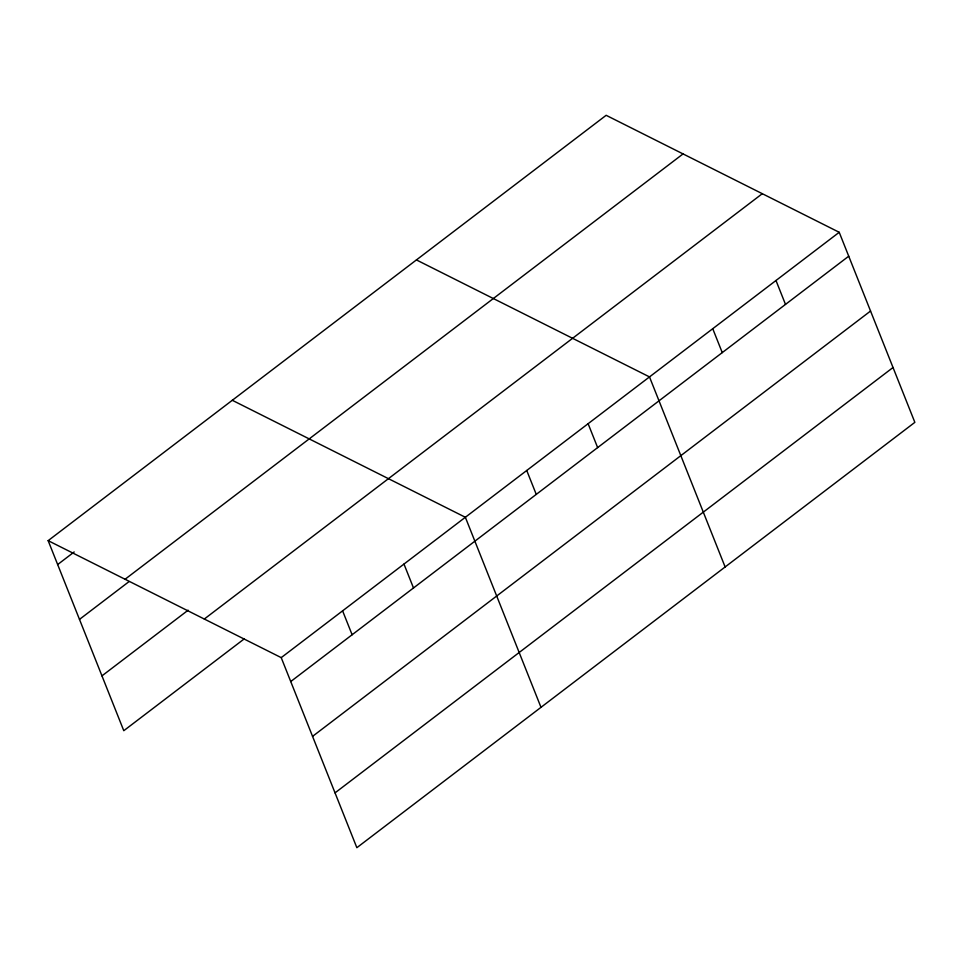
<?xml version="1.0" encoding="UTF-8"?>
<svg xmlns="http://www.w3.org/2000/svg" width="963" height="963" viewBox="0 0 963 963"><rect width="100%" height="100%" fill="white"/><g stroke="black" fill="none" stroke-linecap="round" stroke-linejoin="round"><path stroke-width="1.44" d="M48.15 540.652L606.148 115.307L839.218 232.3L914.85 422.348L356.852 847.693L281.22 657.633L48.15 540.652L123.782 730.7L244.181 638.926M57.66 564.559L74.187 551.955M125.07 579.257L683.056 153.911M79.484 619.39L129.054 581.592M101.958 675.87L188.134 610.193M204.312 619.028L762.299 193.695M281.22 657.633L839.218 232.3M290.742 681.539L848.728 256.206M312.554 736.37L870.552 311.037M335.04 792.862L893.026 367.517M416.425 259.926L649.495 376.906L725.127 566.966M232.288 400.283L465.358 517.275L540.989 707.324M775.985 280.498L785.495 304.404M712.74 328.708L722.25 352.614M588.116 423.696L597.638 447.602M526.737 470.486L536.259 494.392M403.979 564.065L413.5 587.972M342.599 610.843L352.121 634.749"/></g></svg>
